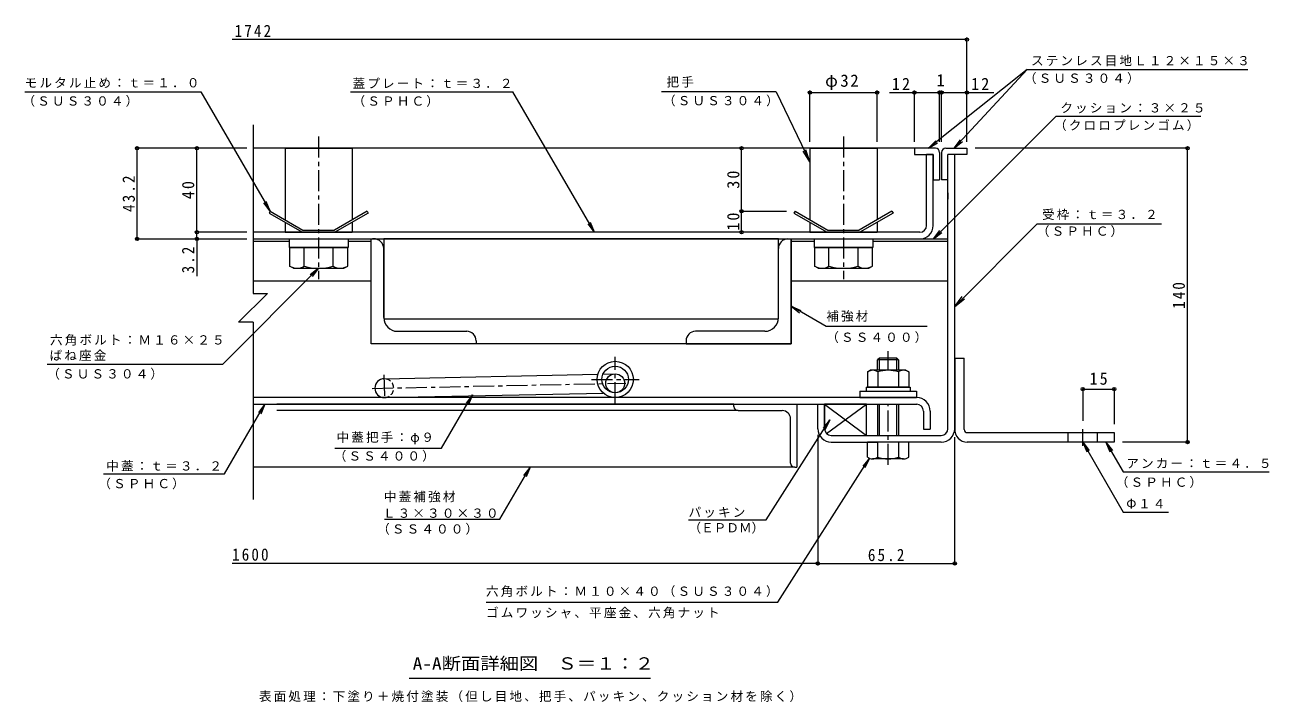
# Model space of a CAD drawing. Units: millimetres on the paper, enlarged 10 times, with parts at other scales. Extents: x -2649 to 2767, y -1962 to 1737.
# Drawn here: x -196 to 2767, y 123 to 1737 of the extents above; entities that cross this region are included whole.
import ezdxf
from ezdxf.enums import TextEntityAlignment as Align

# ---------------------------------------------------------------- set-up
doc = ezdxf.new("R2010")
doc.units = ezdxf.units.MM
doc.header["$LTSCALE"] = 10
doc.header["$PDMODE"] = 32
doc.header["$PDSIZE"] = 8
doc.linetypes.add('CHAIN1', pattern=[8, 5, -1, 1, -1])
doc.linetypes.add('DASHED1', pattern=[1.8, 1.2, -0.6])
for name, color, linetype, lineweight in [('D-1', 2, 'Continuous', 9), ('D-2', 3, 'Continuous', 9), ('D-3', 4, 'Continuous', 9), ('D-5', 7, 'Continuous', 9), ('D-6', 6, 'Continuous', 9), ('D-7', 5, 'Continuous', 5), ('D-8', 5, 'Continuous', 5), ('D-9', 134, 'Continuous', 5), ('D-A', 3, 'Continuous', 9), ('D-B', 6, 'Continuous', 9), ('D-C', 5, 'Continuous', 5), ('D-E', 3, 'Continuous', 9), ('D-F', 7, 'Continuous', 9)]:
    doc.layers.add(name, color=color, linetype=linetype, lineweight=lineweight)
doc.styles.add('ＭＳ ゴシック', font='')
doc.styles.get('ＭＳ ゴシック').set_extended_font_data('MS Gothic')

msp = doc.modelspace()

# ---------------------------------------------------------------- linework, layer by layer
at = {"layer": 'D-1'}
for p, q in [((2002.59, 774.84), (2002.59, 1427.84)), ((2018.59, 774.84), (2018.59, 1427.84)), ((1708.59, 774.84), (1708.59, 832.84)), ((1724.59, 758.84), (1986.59, 758.84)), ((1724.59, 742.84), (1835.09, 742.84)), ((1986.59, 742.84), (1885.09, 742.84))]:
    msp.add_line(p, q, dxfattribs=at)
msp.add_lwpolyline([(1692.59, 774.84), (1692.59, 832.84), (1708.59, 832.84)], dxfattribs=at)
for centre, radius, start, end in [((1724.59, 774.84), 32, 180, 270), ((1724.59, 774.84), 16, 180, 270), ((1986.59, 774.84), 16, 270, 0), ((1986.59, 774.84), 32, 270, 0)]:
    msp.add_arc(centre, radius, start, end, dxfattribs=at)
at = {"layer": 'D-2'}
for p, q in [((1967.59, 1427.84), (1951.59, 1427.84)), ((1951.59, 1258.84), (1951.59, 1427.84)), ((1967.59, 1258.84), (1967.59, 1427.84)), ((1935.59, 1242.84), (347.59, 1242.84)), ((347.59, 1226.84), (1935.59, 1226.84))]:
    msp.add_line(p, q, dxfattribs=at)
at = {"layer": 'D-2', "linetype": 'CHAIN1'}
for p, q in [((1210.09, 835.35), (1210.09, 946.33)), ((1153.35, 892.09), (1266.83, 892.09))]:
    msp.add_line(p, q, dxfattribs=at)
at = {"layer": 'D-2'}
for radius in [43.25, 31.75]:
    msp.add_circle((1210.09, 892.09), radius, dxfattribs=at)
for radius in [16, 32]:
    msp.add_arc((1935.59, 1258.84), radius, 270, 0, dxfattribs=at)
at = {"layer": 'D-3'}
for p, q in [((1922.59, 1442.84), (347.59, 1442.84)), ((1972.59, 1442.84), (1922.59, 1442.84)), ((1922.59, 1442.84), (1922.59, 1427.84)), ((1982.59, 1432.84), (1982.59, 1367.84)), ((1987.59, 1432.84), (1987.59, 1367.84)), ((1997.59, 1442.84), (2047.59, 1442.84)), ((2047.59, 1427.84), (2002.59, 1427.84)), ((2002.59, 1367.84), (2002.59, 1427.84)), ((2047.59, 1442.84), (2047.59, 1427.84)), ((1967.59, 1367.84), (1982.59, 1367.84)), ((2002.59, 1367.84), (1987.59, 1367.84)), ((388.4, 1292.84), (385.9, 1288.51)), ((385.9, 1288.51), (465, 1242.84)), ((388.4, 1292.84), (466.34, 1247.84)), ((619.28, 1292.84), (541.34, 1247.84)), ((621.78, 1288.51), (542.68, 1242.84)), ((619.28, 1292.84), (621.78, 1288.51)), ((1638.4, 1292.84), (1635.9, 1288.51)), ((1635.9, 1288.51), (1715, 1242.84)), ((1638.4, 1292.84), (1716.34, 1247.84)), ((1869.28, 1292.84), (1791.34, 1247.84)), ((1871.78, 1288.51), (1792.68, 1242.84)), ((1869.28, 1292.84), (1871.78, 1288.51)), ((466.34, 1247.84), (541.34, 1247.84)), ((1716.34, 1247.84), (1791.34, 1247.84)), ((465, 1242.84), (542.68, 1242.84)), ((1715, 1242.84), (1792.68, 1242.84))]:
    msp.add_line(p, q, dxfattribs=at)
msp.add_lwpolyline([(1922.59, 1427.84), (1967.59, 1427.84), (1967.59, 1367.84)], dxfattribs=at)
for centre, start, end in [((1972.59, 1432.84), 0, 90), ((1997.59, 1432.84), 90, 180)]:
    msp.add_arc(centre, 10, start, end, dxfattribs=at)
at = {"layer": 'D-5'}
for p, q in [((2191.14, 1630.24), (1956.5, 1442.84)), ((2191.14, 1630.24), (2017.62, 1442.84)), ((2191.14, 1630.24), (2716.98, 1630.24)), ((-195.81, 1577.59), (223.12, 1577.59)), ((223.12, 1577.59), (388.4, 1292.84)), ((579.31, 1577.59), (966.49, 1577.59)), ((1160.78, 1242.84), (966.49, 1577.59)), ((1593.43, 1577.59), (1320.17, 1577.59)), ((1593.43, 1577.59), (1673.84, 1410.5)), ((2260.65, 1519.61), (1967.88, 1226.84)), ((2260.65, 1519.61), (2605.19, 1519.61)), ((1956.5, 1442.84), (1973.83, 1460.86)), ((1956.5, 1442.84), (1977.91, 1455.76)), ((2017.62, 1442.84), (2032.07, 1463.24)), ((2017.62, 1442.84), (2036.86, 1458.81)), ((1673.84, 1410.5), (1657.41, 1435.6)), ((1673.84, 1410.5), (1664.47, 1439)), ((388.4, 1292.84), (373.13, 1312.64)), ((388.4, 1292.84), (378.78, 1315.91)), ((1160.78, 1242.84), (1145.52, 1262.64)), ((1160.78, 1242.84), (1151.16, 1265.91)), ((1967.88, 1226.84), (1983.1, 1246.67)), ((2214.99, 1263.22), (2018.59, 1066.15)), ((2214.99, 1263.22), (2511.33, 1263.22)), ((1967.88, 1226.84), (1987.71, 1242.06)), ((503.84, 1156.84), (484.01, 1141.62)), ((2018.59, 1066.15), (2036.81, 1089.98)), ((2018.59, 1066.15), (2042.36, 1084.45)), ((1628.84, 1066.32), (1648.67, 1051.1)), ((274.46, 927.46), (-142.52, 927.46)), ((279.25, 667.02), (375.49, 832.84)), ((375.49, 832.84), (360.23, 813.04)), ((375.49, 832.84), (365.87, 809.76)), ((870.1, 855.49), (854.84, 835.69)), ((870.1, 855.49), (860.48, 832.42)), ((1569.35, 557.72), (1721.08, 795.82)), ((1721.08, 795.82), (1705, 776.67)), ((1721.08, 795.82), (1710.51, 773.17)), ((2323.59, 742.84), (2333.16, 719.74)), ((2323.59, 742.84), (2338.81, 723.01)), ((2323.59, 742.84), (2420, 575.85)), ((2378.89, 742.84), (2420, 671.63)), ((2378.89, 742.84), (2388.46, 719.74)), ((2378.89, 742.84), (2394.11, 723.01)), ((935.39, 558.89), (1007.33, 682.84)), ((1007.33, 682.84), (992.06, 663.04)), ((1007.33, 682.84), (997.71, 659.76)), ((1597.13, 361.71), (1815.54, 704.47)), ((1815.54, 704.47), (1799.47, 685.32)), ((1815.54, 704.47), (1804.97, 681.81)), ((-8.48, 667.02), (279.25, 667.02)), ((2420, 671.63), (2767.44, 671.63)), ((2420, 575.85), (2528.05, 575.85)), ((660.5, 558.89), (935.39, 558.89)), ((1384.78, 557.72), (1569.35, 557.72)), ((902.4, 361.71), (1597.13, 361.71)), ((1294.1, 179.5), (719.1, 179.5))]:
    msp.add_line(p, q, dxfattribs=at)
for points in [[(274.46, 927.46), (503.84, 1156.84), (488.62, 1137.01)], [(1952.72, 1017.89), (1712.72, 1017.89), (1628.84, 1066.32), (1651.94, 1056.75)], [(542.71, 728.57), (796.44, 728.57), (870.1, 855.49)]]:
    msp.add_lwpolyline(points, dxfattribs=at)
at = {"layer": 'D-6'}
for p, q in [((2002.59, 1336.84), (2002.59, 1321.84)), ((347.59, 1226.84), (2002.59, 1226.84)), ((347.59, 1221.84), (433.84, 1221.84)), ((573.84, 1221.84), (628.84, 1221.84)), ((1628.84, 1221.84), (1683.84, 1221.84)), ((1823.84, 1221.84), (2002.59, 1221.84)), ((347.59, 1126.84), (628.84, 1126.84)), ((1628.84, 1126.84), (2002.59, 1126.84)), ((659.62, 893.83), (1168.65, 904.48)), ((1180.97, 904.74), (1209.62, 905.33)), ((660.56, 848.84), (1181.39, 859.73)), ((1210.09, 860.33), (1210.56, 860.34)), ((1708.59, 832.84), (1708.59, 774.84)), ((1713.11, 763.7), (1808.59, 832.84))]:
    msp.add_line(p, q, dxfattribs=at)
at = {"layer": 'D-6', "linetype": 'CHAIN1'}
for p, q in [((659.43, 902.84), (660.68, 842.97)), ((631.57, 870.74), (1235.37, 883.37))]:
    msp.add_line(p, q, dxfattribs=at)
at = {"layer": 'D-6'}
msp.add_lwpolyline([(1724.59, 758.84), (1808.59, 758.84), (1808.59, 832.84), (1708.59, 832.84), (1808.59, 758.84)], dxfattribs=at)
msp.add_circle((1210.09, 882.84), 22.5, dxfattribs=at)
msp.add_arc((660.09, 871.34), 22.5, 90, 270, dxfattribs=at)
at = {"layer": 'D-6', "linetype": 'DASHED1'}
msp.add_arc((660.09, 871.34), 22.5, 270, 90, dxfattribs=at)
at = {"layer": 'D-7', "linetype": 'CHAIN1'}
for p, q in [((1860.09, 913.84), (1860.09, 959.48)), ((1860.09, 688.45), (1860.09, 832.84))]:
    msp.add_line(p, q, dxfattribs=at)
at = {"layer": 'D-7'}
for p, q in [((1839.15, 942.84), (1835.09, 938.78)), ((1885.09, 938.78), (1835.09, 938.78)), ((1835.09, 913.84), (1835.09, 938.78)), ((1881.03, 942.84), (1839.15, 942.84)), ((1839.15, 913.84), (1839.15, 942.84)), ((1881.03, 942.84), (1885.09, 938.78)), ((1881.03, 913.84), (1881.03, 942.84)), ((1885.09, 938.78), (1885.09, 915.34)), ((1885.09, 938.78), (1885.09, 913.84)), ((1835.09, 832.84), (1835.09, 758.84)), ((1839.15, 758.84), (1839.15, 832.84)), ((1881.03, 758.84), (1881.03, 832.84)), ((1885.09, 832.84), (1885.09, 758.84)), ((1909.09, 742.84), (1811.09, 742.84)), ((1811.09, 707.31), (1811.09, 742.84)), ((1835.09, 742.84), (1835.09, 707.31)), ((1885.09, 742.84), (1885.09, 707.31)), ((1909.09, 707.31), (1909.09, 742.84)), ((1897.09, 702.84), (1823.09, 702.84))]:
    msp.add_line(p, q, dxfattribs=at)
at = {"layer": 'D-7', "color": 2, "lineweight": 9}
for p, q in [((1811.01, 910.04), (1817.59, 913.84)), ((1811.01, 910.04), (1811.01, 873.84)), ((1902.59, 913.84), (1817.59, 913.84)), ((1835.55, 910.04), (1835.55, 873.84)), ((1884.63, 910.04), (1884.63, 873.84))]:
    msp.add_line(p, q, dxfattribs=at)
at = {"layer": 'D-7', "color": 134}
for p, q in [((1792.59, 863.84), (1792.59, 848.84)), ((1792.59, 863.84), (1927.59, 863.84)), ((1927.59, 863.84), (1927.59, 848.84)), ((1792.59, 848.84), (1927.59, 848.84))]:
    msp.add_line(p, q, dxfattribs=at)
at = {"layer": 'D-7', "color": 6, "lineweight": 9}
for p, q in [((1807.59, 873.84), (1807.59, 863.84)), ((1807.59, 863.84), (1912.59, 863.84))]:
    msp.add_line(p, q, dxfattribs=at)
at = {"layer": 'D-7', "color": 2, "lineweight": 9}
msp.add_lwpolyline([(1902.59, 913.84), (1909.16, 910.04), (1909.16, 873.84), (1811.01, 873.84)], dxfattribs=at)
at = {"layer": 'D-7', "color": 6, "lineweight": 9}
msp.add_lwpolyline([(1807.59, 873.84), (1912.59, 873.84), (1912.59, 863.84)], dxfattribs=at)
at = {"layer": 'D-7', "color": 2, "lineweight": 9}
for centre, radius, start, end in [((1825.5, 884.96), 28.97, 94.38438, 120), ((1822.52, 889.64), 24.21, 57.42749, 88.18784), ((1860.09, 832.64), 81.2, 72.41188, 107.5881), ((1897.66, 889.64), 24.21, 91.81215, 122.57249), ((1894.68, 884.96), 28.97, 59.99998, 85.6156)]:
    msp.add_arc(centre, radius, start, end, dxfattribs=at)
at = {"layer": 'D-7'}
for centre, radius, start, end in [((1823.09, 721.17), 18.33, 229.1022, 310.89809), ((1860.09, 774.92), 72.08, 249.70546, 290.29454), ((1897.09, 721.17), 18.33, 229.10191, 310.8978)]:
    msp.add_arc(centre, radius, start, end, dxfattribs=at)
at = {"layer": 'D-8'}
for p, q in [((628.84, 1226.84), (1628.84, 1226.84)), ((628.84, 976.84), (628.84, 1226.84))]:
    msp.add_line(p, q, dxfattribs=at)
msp.add_lwpolyline([(1628.84, 1226.84), (1628.84, 976.84), (628.84, 976.84)], dxfattribs=at)
at = {"layer": 'D-9'}
for p, q in [((628.84, 976.84), (628.84, 1226.84)), ((639.56, 1226.84), (632.01, 1226.84)), ((1621.29, 1226.84), (1628.84, 1226.84)), ((1628.84, 976.84), (1628.84, 1226.84)), ((658.84, 1039.31), (658.84, 1204.39)), ((1598.84, 1039.31), (1598.84, 1204.39)), ((691.31, 1006.84), (856.39, 1006.84)), ((878.84, 984.39), (878.84, 976.84)), ((1378.84, 984.39), (1378.84, 976.84)), ((1566.37, 1006.84), (1401.29, 1006.84)), ((878.84, 976.84), (628.84, 976.84)), ((1378.84, 976.84), (1628.84, 976.84))]:
    msp.add_line(p, q, dxfattribs=at)
for centre, radius, start, end in [((636.34, 1204.34), 22.5, 0.11869, 89.87078), ((1621.34, 1204.34), 22.5, 90.12922, 179.88131), ((691.34, 1039.34), 32.5, 180.05807, 269.94193), ((1566.34, 1039.34), 32.5, 270.05807, 359.94193), ((856.34, 984.34), 22.5, 0.12922, 89.88131), ((1401.34, 984.34), 22.5, 90.11869, 179.87078)]:
    msp.add_arc(centre, radius, start, end, dxfattribs=at)
at = {"layer": 'D-A'}
for p, q in [((1928.09, 848.84), (347.59, 848.84)), ((347.59, 832.84), (1928.09, 832.84)), ((1944.09, 816.84), (1944.09, 773.84)), ((1960.09, 816.84), (1960.09, 773.84)), ((1944.09, 773.84), (1960.09, 773.84))]:
    msp.add_line(p, q, dxfattribs=at)
for radius in [32, 16]:
    msp.add_arc((1928.09, 816.84), radius, 0, 90, dxfattribs=at)
at = {"layer": 'D-B', "color": 4}
for p, q in [((1598.84, 1226.84), (658.84, 1226.84)), ((1598.84, 1036.84), (1598.84, 1226.84))]:
    msp.add_line(p, q, dxfattribs=at)
at = {"layer": 'D-B'}
for p, q in [((1492.59, 832.84), (404.12, 832.84)), ((1492.59, 832.84), (1642.59, 832.84)), ((1492.59, 827.84), (1492.59, 832.84)), ((1642.59, 832.84), (1642.59, 682.84)), ((1502.59, 817.84), (404.12, 817.84)), ((1502.59, 817.84), (1607.59, 817.84)), ((1627.59, 692.84), (1627.59, 797.84)), ((1637.59, 682.84), (347.59, 682.84)), ((1637.59, 682.84), (1642.59, 682.84))]:
    msp.add_line(p, q, dxfattribs=at)
at = {"layer": 'D-B', "color": 4}
msp.add_lwpolyline([(658.84, 1226.84), (658.84, 1036.84), (1598.84, 1036.84)], dxfattribs=at)
at = {"layer": 'D-B'}
for centre, radius, start, end in [((1502.59, 827.84), 10, 180, 270), ((1607.59, 797.84), 20, 0, 90), ((1637.59, 692.84), 10, 180, 270)]:
    msp.add_arc(centre, radius, start, end, dxfattribs=at)
at = {"layer": 'D-C', "color": 2, "linetype": 'CHAIN1', "lineweight": 9}
for p, q in [((503.84, 1470.52), (503.84, 1131.21)), ((1753.84, 1470.52), (1753.84, 1131.21))]:
    msp.add_line(p, q, dxfattribs=at)
at = {"layer": 'D-C', "color": 2, "lineweight": 9}
for p, q in [((423.84, 1442.84), (423.84, 1272.38)), ((423.84, 1442.84), (583.84, 1442.84)), ((583.84, 1442.84), (583.84, 1272.38)), ((1673.84, 1442.84), (1673.84, 1272.38)), ((1673.84, 1442.84), (1833.84, 1442.84)), ((1833.84, 1442.84), (1833.84, 1272.38)), ((423.84, 1266.6), (423.84, 1242.84)), ((583.84, 1266.6), (583.84, 1242.84)), ((1673.84, 1266.6), (1673.84, 1242.84)), ((1833.84, 1266.6), (1833.84, 1242.84)), ((423.84, 1242.84), (583.84, 1242.84)), ((1673.84, 1242.84), (1833.84, 1242.84))]:
    msp.add_line(p, q, dxfattribs=at)
at = {"layer": 'D-C', "color": 134}
for p, q in [((433.84, 1226.84), (433.84, 1206.84)), ((433.84, 1226.84), (573.84, 1226.84)), ((573.84, 1226.84), (573.84, 1206.84)), ((1683.84, 1226.84), (1683.84, 1206.84)), ((1683.84, 1226.84), (1823.84, 1226.84)), ((1823.84, 1226.84), (1823.84, 1206.84)), ((433.84, 1206.84), (573.84, 1206.84)), ((1683.84, 1206.84), (1823.84, 1206.84))]:
    msp.add_line(p, q, dxfattribs=at)
at = {"layer": 'D-C'}
for p, q in [((434.56, 1206.84), (434.56, 1162.2)), ((573.12, 1206.84), (434.56, 1206.84)), ((469.2, 1162.2), (469.2, 1206.84)), ((538.48, 1162.2), (538.48, 1206.84)), ((573.12, 1162.2), (573.12, 1206.84)), ((1684.56, 1206.84), (1684.56, 1162.2)), ((1823.12, 1206.84), (1684.56, 1206.84)), ((1719.2, 1162.2), (1719.2, 1206.84)), ((1788.48, 1162.2), (1788.48, 1206.84)), ((1823.12, 1162.2), (1823.12, 1206.84)), ((443.84, 1156.84), (434.56, 1162.2)), ((1693.84, 1156.84), (1684.56, 1162.2))]:
    msp.add_line(p, q, dxfattribs=at)
for points in [[(443.84, 1156.84), (563.84, 1156.84), (573.12, 1162.2)], [(1693.84, 1156.84), (1813.84, 1156.84), (1823.12, 1162.2)]]:
    msp.add_lwpolyline(points, dxfattribs=at)
for centre, radius, start, end in [((455.01, 1197.61), 40.89, 240, 265.61574), ((450.8, 1191.01), 34.18, 271.81354, 302.57069), ((503.84, 1271.48), 114.64, 252.41203, 287.58795), ((556.88, 1191.01), 34.18, 237.42929, 268.18645), ((552.68, 1197.61), 40.89, 274.38425, 299.99998), ((1705, 1197.61), 40.89, 240, 265.61574), ((1700.8, 1191.01), 34.18, 271.81354, 302.57069), ((1753.84, 1271.48), 114.64, 252.41203, 287.58795), ((1806.88, 1191.01), 34.18, 237.42929, 268.18645), ((1802.68, 1197.61), 40.89, 274.38425, 299.99998)]:
    msp.add_arc(centre, radius, start, end, dxfattribs=at)
at = {"layer": 'D-E'}
for p, q in [((2018.59, 942.84), (2018.59, 774.84)), ((2018.59, 942.84), (2041.09, 942.84)), ((2041.09, 772.84), (2041.09, 942.84)), ((2048.59, 765.34), (2398.59, 765.34)), ((2398.59, 742.84), (2048.59, 742.84)), ((2288.59, 742.84), (2288.59, 765.34)), ((2358.59, 742.84), (2358.59, 765.34)), ((2398.59, 765.34), (2398.59, 742.84))]:
    msp.add_line(p, q, dxfattribs=at)
at = {"layer": 'D-E', "linetype": 'CHAIN1'}
msp.add_line((2323.59, 734.11), (2323.59, 773.55), dxfattribs=at)
at = {"layer": 'D-E'}
for radius, start in [(30, 176.17647), (7.5, 180.00027)]:
    msp.add_arc((2048.59, 772.84), radius, start, 270, dxfattribs=at)
at = {"layer": 'D-F'}
for p, q in [((2047.59, 1701.83), (297.59, 1701.83)), ((2047.59, 1457.84), (2047.59, 1706.83)), ((1673.84, 1457.84), (1673.84, 1580.46)), ((1673.84, 1575.46), (1833.84, 1575.46)), ((1833.84, 1457.84), (1833.84, 1580.46)), ((1863.02, 1575.46), (1982.59, 1575.46)), ((1922.59, 1457.84), (1922.59, 1580.46)), ((1982.59, 1457.84), (1982.59, 1580.46)), ((1982.59, 1575.46), (1987.59, 1575.46)), ((1987.59, 1457.84), (1987.59, 1580.46)), ((1987.59, 1575.46), (2111.94, 1575.46)), ((347.59, 1498.6), (347.59, 1097.25)), ((332.59, 1442.84), (68.44, 1442.84)), ((71.44, 1226.84), (71.44, 1442.84)), ((213.94, 1242.84), (213.94, 1442.84)), ((1511.19, 1292.84), (1511.19, 1442.84)), ((2576.22, 1442.84), (2067.59, 1442.84)), ((2573.22, 742.84), (2573.22, 1442.84)), ((1508.19, 1292.84), (1618.4, 1292.84)), ((1511.19, 1242.84), (1511.19, 1292.84)), ((68.44, 1226.84), (332.59, 1226.84)), ((332.59, 1242.84), (208.94, 1242.84)), ((213.94, 1226.84), (213.94, 1242.84)), ((213.94, 1226.84), (213.94, 1138.33)), ((382, 1097.25), (313.18, 1028.43)), ((347.59, 1097.25), (382, 1097.25)), ((347.59, 1028.43), (313.18, 1028.43)), ((347.59, 1028.43), (347.59, 606.3)), ((2323.59, 872.09), (2323.59, 793.55)), ((2323.59, 869.09), (2398.59, 869.09)), ((2398.59, 872.09), (2398.59, 785.34)), ((1692.58, 759.84), (1692.58, 448.94)), ((2018.59, 450.94), (2018.59, 754.84)), ((2576.22, 742.84), (2418.59, 742.84)), ((1692.58, 453.94), (297.59, 453.94)), ((1692.58, 453.94), (2018.59, 453.94))]:
    msp.add_line(p, q, dxfattribs=at)
for p in [(2047.59, 1701.83), (1673.84, 1575.46), (1833.84, 1575.46), (1922.59, 1575.46), (1982.59, 1575.46), (1987.59, 1575.46), (2047.59, 1575.46), (71.44, 1442.84), (213.94, 1442.84), (1511.19, 1442.84), (2573.22, 1442.84), (1511.19, 1292.84), (213.94, 1242.84), (1511.19, 1242.84), (71.44, 1226.84), (213.94, 1226.84), (2323.59, 869.09), (2398.59, 869.09), (2573.22, 742.84), (1692.58, 453.94), (2018.59, 453.94)]:
    msp.add_point(p, dxfattribs=at)

# ---------------------------------------------------------------- texts
at = {"layer": 'D-5', "style": 'ＭＳ ゴシック'}
msp.add_text('（ＥＰＤＭ）', height=21.99, dxfattribs=at).set_placement((1384.78, 521.16), align=Align.BOTTOM_LEFT)
at = {"layer": 'D-5', "color": 2, "style": 'ＭＳ ゴシック', "width": 1.15}
msp.add_text('A-A断面詳細図\u3000Ｓ＝１：２', height=29.33, dxfattribs=at).set_placement((727.85, 192), align=Align.BOTTOM_LEFT)
at = {"layer": 'D-5', "char_height": 21.99, "attachment_point": 7, "style": 'ＭＳ ゴシック'}
for s, insert in [('\\T1.17;ステンレス目地Ｌ１２×１５×３', (2200.33, 1638.41)), ('\\T1.17;モルタル止め：ｔ＝１．０', (-196.21, 1586.59)), ('\\T1.17;蓋プレート：ｔ＝３．２', (584.64, 1585.14)), ('\\T1.17;把手', (1332.27, 1587.43)), ('\\T1.17;（ＳＵＳ３０４）', (2183.49, 1595.97)), ('\\T1.17;（ＳＵＳ３０４）', (1323.86, 1542.52)), ('\\T1.17;（ＳＵＳ３０４）', (-201.5, 1541.68)), ('\\T1.17;（ＳＰＨＣ）', (584.64, 1541.47)), ('\\T1.17;クッション：３×２５', (2270.2, 1525.94)), ('\\T1.17;（クロロプレンゴム）', (2255.38, 1483.84)), ('\\T1.17;受枠：ｔ＝３．２', (2226.49, 1271.78)), ('\\T1.17;（ＳＰＨＣ）', (2214.32, 1231.63)), ('\\T1.17;補強材', (1712.72, 1029.36)), ('\\T1.17;六角ボルト：Ｍ１６×２５', (-136, 972.81)), ('\\T1.17;（ＳＳ４００）', (1712.72, 978.84)), ('\\T1.17;ばね座金', (-137.04, 936.09)), ('\\T1.17;（ＳＵＳ３０４）', (-142.52, 891.6)), ('\\T1.17;中蓋把手：φ９', (546.43, 737.46)), ('\\T1.17;（ＳＳ４００）', (539.78, 695.92)), ('\\T1.17;中蓋：ｔ＝３．２', (-2.04, 672.71)), ('\\T1.17;アンカー：ｔ＝４．５', (2427.31, 680.15)), ('\\T1.17;（ＳＰＨＣ）', (-20.72, 630.15)), ('\\T1.17;（ＳＰＨＣ）', (2402.33, 633.55)), ('\\T1.17;中蓋補強材', (659.21, 599.39)), ('\\T1.17;Φ１４', (2427.31, 584.37)), ('\\T1.17;Ｌ３×３０×３０', (656.87, 562.2)), ('\\T1.17;パッキン', (1384.78, 562.54)), ('\\T1.17;（ＳＳ４００）', (643.02, 522.06)), ('\\T1.17;六角ボルト：Ｍ１０×４０（ＳＵＳ３０４）', (902.4, 373.73)), ('\\T1.17;ゴムワッシャ、平座金、六角ナット', (902.4, 322.91)), ('\\T1.17;表面処理：下塗り＋焼付塗装（但し目地、把手、パッキン、クッション材を除く）', (361.6, 123.37))]:
    msp.add_mtext(s, dxfattribs=dict(at, insert=insert))
at = {"layer": 'D-F', "color": 2, "style": 'ＭＳ ゴシック'}
msp.add_text('1', height=29.33, dxfattribs=at).set_placement((1975.09, 1581.46), align=Align.BOTTOM_LEFT)
at = {"layer": 'D-F', "color": 2, "char_height": 29.33, "attachment_point": 7, "style": 'ＭＳ ゴシック'}
for s, insert in [('\\T1.28;\\W0.9;1742', (303.76, 1707.83)), ('\\T1.19;φ32', (1710.09, 1581.46)), ('\\T1.27;\\W0.95;12', (1869.13, 1581.46)), ('\\T1.27;\\W0.95;12', (2057.87, 1581.46)), ('\\T1.27;\\W0.95;15', (2339.84, 879.09)), ('\\T1.28;\\W0.9;1600', (297.59, 459.94)), ('\\T1.28;\\W0.9;65.2', (1811.84, 458.94))]:
    msp.add_mtext(s, dxfattribs=dict(at, insert=insert))
at = {"layer": 'D-F', "color": 2, "char_height": 29.33, "attachment_point": 7, "rotation": 90, "style": 'ＭＳ ゴシック'}
for s, insert in [('\\T1.28;\\W0.9;43.2', (66.44, 1291.09)), ('\\T1.27;\\W0.95;30', (1506.19, 1346.59)), ('\\T1.27;\\W0.95;40', (207.94, 1321.59)), ('\\T1.27;\\W0.95;10', (1506.19, 1246.59)), ('\\T1.27;\\W0.9;3.2', (207.94, 1144.87)), ('\\T1.27;\\W0.9;140', (2567.22, 1060.34))]:
    msp.add_mtext(s, dxfattribs=dict(at, insert=insert))

doc.saveas('drawing.dxf')
